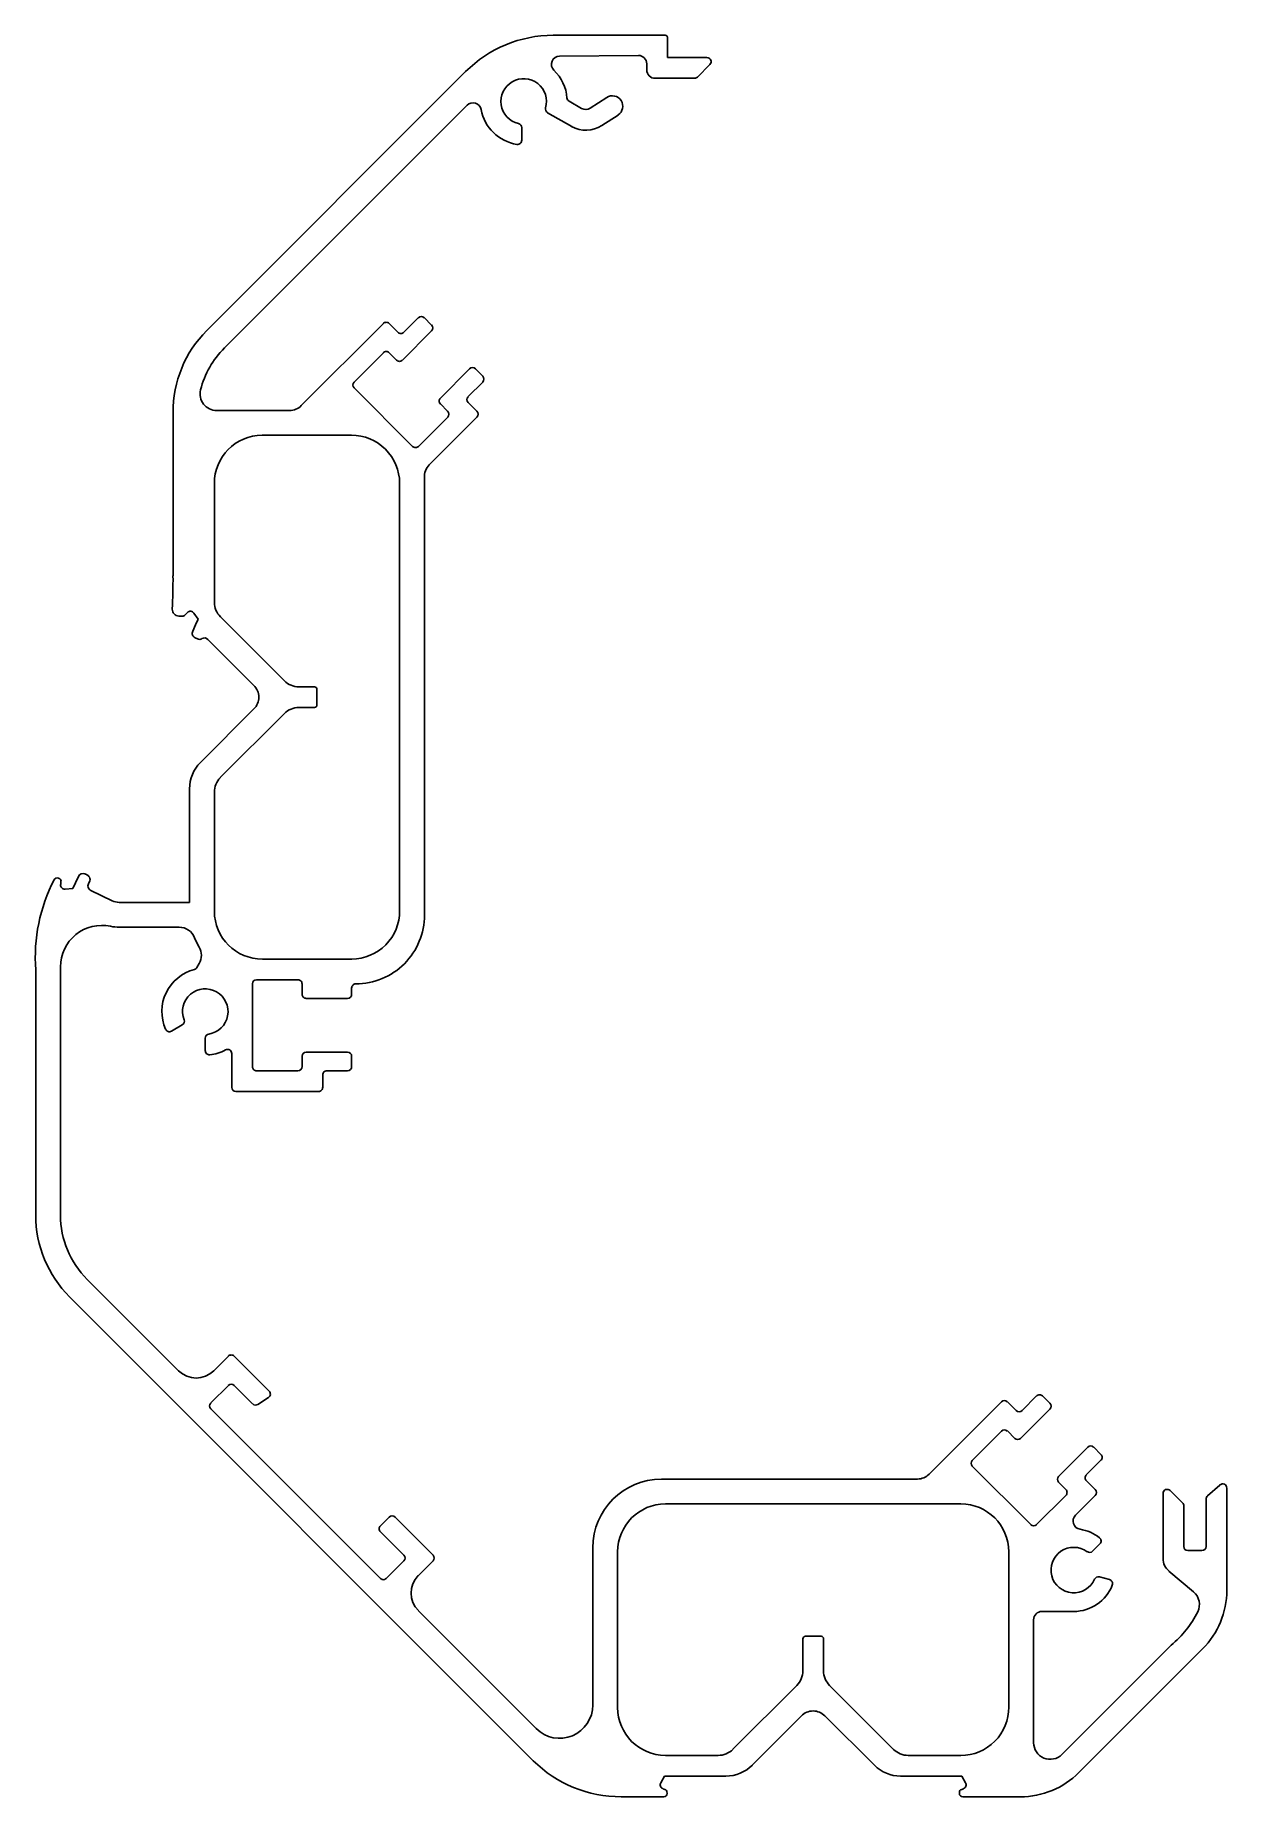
# Model space of a CAD drawing. Extents: x 1936 to 2080, y 1566 to 1779.
import ezdxf

# ---------------------------------------------------------------- set-up
doc = ezdxf.new("R2010")
doc.units = 0
doc.layers.get('0').update_dxf_attribs({"linetype": 'CONTINUOUS'})

msp = doc.modelspace()

# ---------------------------------------------------------------- linework, layer by layer
for p, q in [((1998.61, 1778.54), (2012.15, 1778.54)), ((2012.41, 1778.3), (2012.41, 1775.84)), ((2008.9, 1776.1), (1999.38, 1776.03)), ((2012.41, 1775.84), (2017.19, 1775.84)), ((1956.72, 1742.85), (1988.01, 1774.15)), ((1988.01, 1774.15), (1988.01, 1774.15)), ((2009.91, 1774.34), (2009.91, 1775.1)), ((2017.55, 1774.99), (2016.05, 1773.49)), ((2015.7, 1773.34), (2010.92, 1773.34)), ((1988.19, 1770.09), (1958.86, 1740.76)), ((2000.52, 1770.56), (2002.04, 1769.69)), ((2003.08, 1769.72), (2005.07, 1771.01)), ((1994.8, 1767.38), (1994.8, 1765.85)), ((2000.84, 1767.5), (1997.91, 1769.18)), ((2006.45, 1768.9), (2004.48, 1767.62)), ((1968.15, 1733.78), (1978.07, 1743.7)), ((1978.77, 1743.7), (1979.84, 1742.64)), ((1978.77, 1743.7), (1978.77, 1743.7)), ((1980.54, 1742.64), (1982.31, 1744.41)), ((1983.02, 1744.41), (1983.9, 1743.52)), ((1983.9, 1742.82), (1980.37, 1739.28)), ((1978.07, 1740.16), (1974.53, 1736.63)), ((1979.66, 1739.28), (1978.77, 1740.16)), ((1984.96, 1734.68), (1988.5, 1738.22)), ((1989.2, 1738.22), (1990.09, 1737.34)), ((1974.53, 1735.92), (1981.6, 1728.85)), ((1990.09, 1736.63), (1988.32, 1734.86)), ((1957.92, 1733.19), (1966.73, 1733.19)), ((1985.84, 1733.09), (1984.96, 1733.98)), ((1988.32, 1734.15), (1989.38, 1733.09)), ((1952.64, 1713.19), (1952.64, 1732.94)), ((1982.32, 1728.85), (1985.85, 1732.39)), ((1989.39, 1732.39), (1983.62, 1726.62)), ((1963.41, 1730.19), (1974.21, 1730.19)), ((1983.04, 1725.07), (1983.04, 1672.22)), ((1957.64, 1710.01), (1957.64, 1724.37)), ((1980.04, 1724.42), (1980.04, 1672.72)), ((1953.87, 1708.35), (1953.35, 1708.35)), ((1954.39, 1708.77), (1954.04, 1708.42)), ((1955.68, 1707.96), (1955.16, 1708.71)), ((1955.37, 1707.27), (1955.68, 1707.96)), ((1966.1, 1700.53), (1958.37, 1708.25)), ((1955.02, 1706.51), (1955.37, 1707.27)), ((1955.59, 1705.59), (1955.31, 1705.72)), ((1962.42, 1699.96), (1956.86, 1705.53)), ((1969.74, 1699.79), (1967.87, 1699.79)), ((1970.04, 1697.59), (1970.04, 1699.49)), ((1955.95, 1690.65), (1962.43, 1697.13)), ((1967.87, 1697.29), (1969.74, 1697.29)), ((1958.36, 1688.82), (1966.1, 1696.56)), ((1954.64, 1673.74), (1954.64, 1687.47)), ((1957.64, 1672.67), (1957.64, 1687.05)), ((1938.79, 1676.65), (1938.96, 1676.57)), ((1939.09, 1676.33), (1939.06, 1675.88)), ((1940.51, 1675.42), (1940.84, 1676.1)), ((1940.84, 1676.1), (1941.2, 1676.88)), ((1941.99, 1677.17), (1942.26, 1677.05)), ((1939.6, 1675.34), (1940.51, 1675.42)), ((1942.72, 1675.18), (1945.27, 1673.94)), ((1946.15, 1673.74), (1954.64, 1673.74)), ((1953.37, 1670.74), (1946.15, 1670.74)), ((1936.04, 1635.93), (1936.04, 1665.58)), ((1939.04, 1665.94), (1939.04, 1635.93)), ((1955.54, 1665.86), (1955.81, 1666.35)), ((1974.26, 1666.89), (1963.46, 1666.89)), ((1962.24, 1663.89), (1962.24, 1653.89)), ((1967.74, 1664.39), (1962.74, 1664.39)), ((1968.24, 1662.64), (1968.24, 1663.89)), ((1974.24, 1663.39), (1974.24, 1662.64)), ((1973.74, 1662.14), (1968.74, 1662.14)), ((1953.76, 1658.94), (1952.45, 1658.18)), ((1956.54, 1655.82), (1956.54, 1657.33)), ((1959.74, 1651.39), (1959.74, 1655.47)), ((1968.24, 1653.89), (1968.24, 1655.14)), ((1968.74, 1655.64), (1973.74, 1655.64)), ((1974.24, 1655.14), (1974.24, 1653.89)), ((1962.75, 1653.39), (1967.75, 1653.39)), ((1970.74, 1652.89), (1970.74, 1651.4)), ((1973.75, 1653.39), (1971.24, 1653.39)), ((1970.24, 1650.89), (1960.24, 1650.89)), ((1942.27, 1628.18), (1953.32, 1617.13)), ((1996.2, 1570), (1940.14, 1626.06)), ((1957.56, 1617.13), (1959.33, 1618.89)), ((1960.04, 1618.89), (1964.27, 1614.66)), ((1959.33, 1615.36), (1957.21, 1613.24)), ((1962.27, 1613.12), (1960.04, 1615.36)), ((1964.19, 1613.9), (1962.9, 1613.06)), ((2055.29, 1612.32), (2057.05, 1614.08)), ((2057.75, 1614.09), (2058.64, 1613.2)), ((1957.21, 1612.53), (1977.71, 1592.02)), ((2044.06, 1604.63), (2052.8, 1613.37)), ((2053.51, 1613.39), (2054.58, 1612.31)), ((2058.64, 1612.5), (2055.11, 1608.96)), ((2052.8, 1609.84), (2049.27, 1606.3)), ((2054.4, 1608.96), (2053.51, 1609.85)), ((2059.7, 1604.36), (2063.24, 1607.9)), ((2063.95, 1607.9), (2064.83, 1607.02)), ((2049.27, 1605.6), (2056.34, 1598.53)), ((2064.83, 1606.31), (2063.06, 1604.54)), ((2011.69, 1604.04), (2042.66, 1604.04)), ((2060.59, 1602.77), (2059.7, 1603.66)), ((2063.07, 1603.83), (2064.12, 1602.77)), ((2077.71, 1602), (2079.21, 1603.32)), ((2012.19, 1601.04), (2047.89, 1601.04)), ((2057.05, 1598.53), (2060.59, 1602.07)), ((2064.12, 1602.07), (2061.74, 1599.68)), ((2072.34, 1594.44), (2072.34, 1602.3)), ((2073.19, 1602.65), (2074.69, 1601.15)), ((2077.54, 1595.9), (2077.54, 1601.62)), ((2080.04, 1602.95), (2080.04, 1590.59)), ((1977.71, 1598.39), (1978.77, 1599.45)), ((1979.48, 1599.45), (1984.08, 1594.85)), ((2074.84, 1600.8), (2074.84, 1595.9)), ((1980.54, 1594.85), (1977.71, 1597.68)), ((2003.39, 1576.73), (2003.39, 1595.74)), ((2006.39, 1576.44), (2006.39, 1595.24)), ((2053.69, 1595.27), (2053.69, 1576.47)), ((2064.7, 1596.21), (2063.81, 1595.31)), ((2075.34, 1595.4), (2077.04, 1595.4)), ((1978.42, 1592.02), (1980.54, 1594.15)), ((1984.08, 1594.15), (1982.3, 1592.36)), ((2076.02, 1590.42), (2073.05, 1592.9)), ((2064.64, 1592.21), (2065.86, 1591.89)), ((1982.31, 1588.13), (1996.56, 1573.88)), ((2056.69, 1587.04), (2056.69, 1572.17)), ((2061.54, 1588.04), (2057.69, 1588.04)), ((2028.79, 1584.74), (2028.79, 1580.87)), ((2030.99, 1585.04), (2029.09, 1585.04)), ((2031.29, 1580.87), (2031.29, 1584.74)), ((2060.1, 1570.76), (2073.33, 1583.98)), ((2077.11, 1583.52), (2062.16, 1568.57)), ((2028.06, 1579.1), (2020.33, 1571.38)), ((2039.75, 1571.37), (2032.02, 1579.1)), ((2028.62, 1575.42), (2022.68, 1569.48)), ((2037.44, 1569.45), (2031.45, 1575.44)), ((2018.56, 1570.64), (2012.19, 1570.64)), ((2047.89, 1570.64), (2041.52, 1570.64)), ((2012.08, 1568.14), (2011.62, 1567.34)), ((2019.48, 1568.14), (2012.08, 1568.14)), ((2048, 1568.14), (2040.6, 1568.14)), ((2048.46, 1567.34), (2048, 1568.14)), ((2011.98, 1565.64), (2006.83, 1565.64)), ((2011.88, 1566.62), (2012.2, 1566.5)), ((2012.36, 1566.27), (2012.37, 1566.05)), ((2047.71, 1566.05), (2047.72, 1566.27)), ((2047.88, 1566.5), (2048.2, 1566.62)), ((2055.09, 1565.64), (2048.12, 1565.64))]:
    msp.add_line(p, q)
for centre, radius, start, end in [((1998.62, 1763.54), 15, 90.041, 135.0001), ((2012.16, 1778.29), 0.25, 1.2484, 90.3172), ((1999.39, 1775.03), 1, 90.4438, 225.8827), ((2008.91, 1775.1), 1, 0.0002, 90.4438), ((2017.2, 1775.34), 0.5, 314.9985, 90.9127), ((1995.04, 1770.54), 5.25, 4.5368, 45.8827), ((2010.91, 1774.34), 1, 180.1186, 270.8704), ((2015.7, 1773.84), 0.5, 270, 314.9986), ((1995.04, 1770.54), 2.75, 343.4464, 256.8544), ((1988.9, 1769.38), 1, 10.7252, 135), ((1995.04, 1770.54), 5.25, 190.7252, 261.0969), ((1998.16, 1769.62), 0.5, 163.4464, 240.1511), ((2000.77, 1771), 0.5, 184.5368, 240.1503), ((2002.54, 1770.56), 1, 240.3362, 303.0849), ((2005.76, 1769.96), 1.26, 303.1047, 123.0274), ((1994.3, 1767.38), 0.5, 0.1503, 76.8544), ((2002.56, 1770.55), 3.5, 240.4575, 303.2665), ((1994.3, 1765.85), 0.5, 261.0969, 0.1503), ((1978.42, 1743.35), 0.5, 44.9997, 135), ((1982.66, 1744.05), 0.5, 45.246, 135.0931), ((1966.64, 1732.98), 14, 135.1373, 180.1403), ((1980.19, 1742.99), 0.5, 224.9997, 315.0002), ((1983.55, 1743.17), 0.5, 315.0004, 44.9986), ((1966.64, 1732.98), 11, 135, 165.7562), ((1978.42, 1739.81), 0.5, 44.9998, 135.0998), ((1980.01, 1739.63), 0.5, 224.9999, 315.0004), ((1988.85, 1737.87), 0.5, 45.0014, 134.9999), ((1989.73, 1736.98), 0.5, 315.7528, 45.0016), ((1957.92, 1735.19), 2, 165.7562, 270), ((1974.89, 1736.27), 0.5, 135.2111, 225), ((1966.73, 1735.19), 2, 270, 315.1791), ((1985.32, 1734.33), 0.5, 134.9999, 225), ((1985.49, 1732.74), 0.5, 315.6885, 45.1632), ((1988.67, 1734.51), 0.5, 135.7772, 225), ((1989.03, 1732.74), 0.5, 315.8159, 45.1631), ((1963.44, 1724.39), 5.8, 90.2833, 180.2179), ((1974.24, 1724.39), 5.8, 0.2576, 90.2833), ((1981.96, 1729.2), 0.5, 225.159, 315.7715), ((1985.04, 1725.21), 2, 135.0004, 183.9963), ((1872.79, 1712.89), 79.85, 357.341, 0.2152), ((1960.14, 1710.02), 2.5, 180.332, 225.0364), ((1953.35, 1709.15), 0.8, 177.341, 270), ((1953.87, 1708.6), 0.25, 270, 315.0006), ((1954.75, 1708.42), 0.5, 34.9987, 135.0009), ((1955.57, 1706.26), 0.6, 154.9996, 245.0002), ((1955.84, 1706.13), 0.6, 245.1452, 300.0133), ((1956.44, 1705.1), 0.6, 45.8204, 120.0133), ((1961.01, 1698.54), 2, 315.0786, 45.1816), ((1967.87, 1702.29), 2.5, 225.0004, 270), ((1969.74, 1699.49), 0.3, 0, 90), ((1967.87, 1694.79), 2.5, 90, 134.9995), ((1969.74, 1697.59), 0.3, 270, 360), ((1959.14, 1687.48), 4.5, 135.1286, 180.1691), ((1960.14, 1687.06), 2.5, 135.2906, 180.3319), ((1956.36, 1667.11), 20.37, 152.6263, 184.3168), ((1938.62, 1676.29), 0.4, 64.0009, 152.6263), ((1938.85, 1676.35), 0.25, 354.9994, 64.0009), ((1939.55, 1675.84), 0.5, 174.9991, 275.0013), ((1941.75, 1676.63), 0.6, 65.5752, 155.0836), ((1942.02, 1676.5), 0.6, 320.2877, 65.8788), ((1942.95, 1675.74), 0.6, 141.1789, 247.545), ((1946.15, 1675.74), 2, 243.9999, 270.0756), ((1963.44, 1672.69), 5.8, 180.2179, 270.2116), ((1974.24, 1672.69), 5.8, 270.2025, 0.2576), ((1974.74, 1672.19), 8.3, 270, 0.1779), ((1944.04, 1665.96), 5, 77.8186, 180.2547), ((1946.15, 1675.74), 5, 257.8151, 270.0036), ((1953.39, 1668.74), 2, 21.4935, 90.463), ((1963.44, 1672.69), 8.8, 201.4935, 209.7932), ((1954.07, 1667.33), 2, 330.768, 29.7932), ((1956.54, 1660.54), 5.25, 104.4872, 203.9578), ((1955.1, 1666.11), 0.5, 284.4872, 330.4099), ((1956.54, 1660.54), 2.75, 278.8499, 201.149), ((1962.74, 1663.89), 0.5, 90.5317, 180.1126), ((1967.74, 1663.89), 0.5, 0.0003, 90.5317), ((1974.74, 1663.39), 0.5, 90, 180.8054), ((1968.74, 1662.64), 0.5, 180.0003, 270.0009), ((1973.74, 1662.64), 0.5, 270.0009, 359.9971), ((1953.51, 1659.37), 0.5, 300.0029, 21.149), ((1952.2, 1658.61), 0.5, 203.9578, 300.0029), ((1957.04, 1657.33), 0.5, 98.8499, 180), ((1957.04, 1655.82), 0.5, 180, 276.0423), ((1956.54, 1660.54), 5.25, 276.0423, 298.0061), ((1959.24, 1655.47), 0.5, 0.0004, 118.0061), ((1968.74, 1655.14), 0.5, 90, 179.9997), ((1973.74, 1655.14), 0.5, 0, 90), ((1962.74, 1653.89), 0.5, 180.1126, 270.8927), ((1967.74, 1653.89), 0.5, 270.8927, 359.9997), ((1971.24, 1652.89), 0.5, 90.0014, 180.1106), ((1973.74, 1653.89), 0.5, 270.8955, 0), ((1960.24, 1651.39), 0.5, 180.5966, 270.2108), ((1970.24, 1651.39), 0.5, 270.2108, 0.8159), ((1950.04, 1635.96), 14, 180.1126, 225.0169), ((1950.04, 1635.96), 11, 180.1695, 225.0414), ((1959.68, 1618.54), 0.5, 45, 135.0008), ((1955.44, 1619.25), 3, 225.0364, 315.0008), ((1959.68, 1615.01), 0.5, 45.0007, 135.0006), ((1963.91, 1614.31), 0.5, 303.9301, 45), ((2057.41, 1613.73), 0.5, 45.6901, 135.8023), ((1957.56, 1612.88), 0.5, 135.0006, 225), ((1962.63, 1613.48), 0.5, 225.0007, 303.0007), ((2053.16, 1613.03), 0.5, 46.0278, 135.9252), ((2054.93, 1612.67), 0.5, 226.1011, 315.6973), ((2058.29, 1612.85), 0.5, 315.002, 45), ((2053.16, 1609.49), 0.5, 45.9116, 135.8062), ((2054.75, 1609.31), 0.5, 225.0024, 315.002), ((2063.59, 1607.55), 0.5, 45.0007, 134.9996), ((2049.63, 1605.95), 0.5, 135.7954, 225.0893), ((2064.48, 1606.66), 0.5, 314.9999, 45.1289), ((2011.69, 1595.74), 8.3, 90.0093, 180.005), ((2042.64, 1606.04), 2, 270.3493, 315.2401), ((2060.06, 1604.01), 0.5, 134.9996, 224.9991), ((2063.42, 1604.19), 0.5, 135.0997, 226.0859), ((2079.54, 1602.95), 0.5, 0, 131.5001), ((2012.19, 1595.24), 5.8, 90.011, 180.0001), ((2047.89, 1595.24), 5.8, 0.2537, 90.0006), ((2060.23, 1602.42), 0.5, 315.0857, 45.0957), ((2063.77, 1602.42), 0.5, 315, 44.9989), ((2072.84, 1602.3), 0.5, 44.9999, 180), ((2074.34, 1600.8), 0.5, 0, 44.9999), ((2078.04, 1601.62), 0.5, 131.5001, 180), ((1979.13, 1599.1), 0.5, 45, 134.9996), ((2062.45, 1598.97), 1, 135, 261.3203), ((1978.07, 1598.03), 0.5, 134.9996, 225), ((2056.7, 1598.88), 0.5, 225.0893, 315.0857), ((2061.54, 1593.04), 5, 51.3794, 81.3203), ((2064.35, 1596.56), 0.5, 315, 51.3794), ((1980.19, 1594.5), 0.5, 315.0001, 45), ((1983.72, 1594.5), 0.5, 315.0019, 45), ((2061.54, 1593.04), 2.75, 53.8499, 336.1501), ((2063.46, 1595.67), 0.5, 233.8499, 315), ((2075.34, 1595.9), 0.5, 180, 270), ((2077.04, 1595.9), 0.5, 270, 360), ((2074.34, 1594.44), 2, 180, 230), ((1978.07, 1592.38), 0.5, 225, 315.0001), ((1984.43, 1590.26), 3, 135.3583, 225.0365), ((2061.54, 1593.04), 5, 269.9576, 338.6206), ((2064.51, 1591.73), 0.5, 75.0001, 156.1501), ((2065.73, 1591.4), 0.5, 338.6206, 75.0001), ((2074.73, 1588.89), 2, 333.6672, 50), ((2070.04, 1590.59), 10, 315, 0), ((2057.69, 1587.04), 1, 90, 180), ((2065.61, 1593.4), 12.18, 309.3204, 333.6672), ((2029.09, 1584.74), 0.3, 90, 180.0001), ((2030.99, 1584.74), 0.3, 0, 90), ((2026.29, 1580.87), 2.5, 315.0001, 0.0001), ((2033.79, 1580.87), 2.5, 180, 224.9996), ((1999.39, 1576.71), 4, 225, 0.3123), ((2012.19, 1576.44), 5.8, 180.0063, 270.0006), ((2030.04, 1574.01), 2, 45.3072, 135.3818), ((2047.89, 1576.44), 5.8, 270, 0.2535), ((2018.56, 1573.14), 2.5, 270.0002, 315.0024), ((2041.52, 1573.14), 2.5, 225.0396, 270), ((2058.69, 1572.17), 2, 180, 315), ((2006.77, 1580.64), 15, 225.1732, 270.2097), ((2019.48, 1572.64), 4.5, 270.0006, 315.4214), ((2040.6, 1572.64), 4.5, 225.2826, 269.9994), ((2012.05, 1567.09), 0.5, 150.0312, 250.0137), ((2048.03, 1567.09), 0.5, 290.0024, 30.1067), ((2055.09, 1575.64), 10, 270, 315), ((2011.97, 1566.04), 0.4, 271.2842, 1.0043), ((2012.11, 1566.27), 0.25, 1.0043, 69.9985), ((2048.11, 1566.04), 0.4, 179.1656, 271.2842), ((2047.97, 1566.27), 0.25, 110.0024, 178.9925)]:
    msp.add_arc(centre, radius, start, end)

doc.saveas('drawing.dxf')
